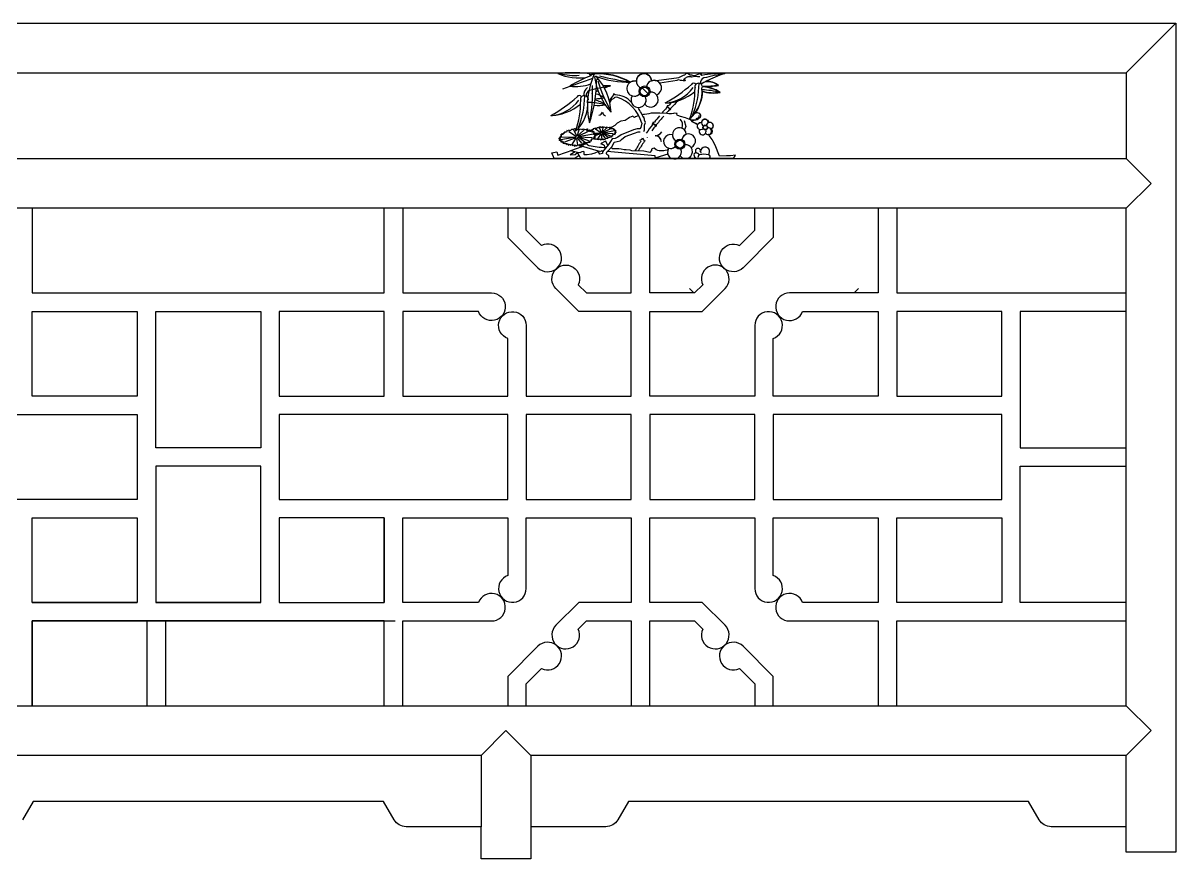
# Model space of a CAD drawing. Header units: metres. Extents: x 3097 to 5197, y 5645 to 6552.
# Drawn here: x 3946 to 5197, y 5645 to 6552 of the extents above; entities that cross this region are included whole.
import ezdxf

# ---------------------------------------------------------------- set-up
doc = ezdxf.new("R2010")
doc.units = ezdxf.units.M
for name, color, linetype in [('3', 3, 'Continuous'), ('4', 4, 'Continuous'), ('7', 7, 'Continuous'), ('DIM', 3, 'Continuous')]:
    doc.layers.add(name, color=color, linetype=linetype)

msp = doc.modelspace()

# ---------------------------------------------------------------- hatches: boundary and pattern name
at = {"layer": '3'}
h = msp.add_hatch(dxfattribs=at)
h.set_pattern_fill('ANSI37', scale=24)
h.paths.add_polyline_path([(4615.69, 6478.09, 1), (4625.13, 6478.09, 1)])
h = msp.add_hatch(dxfattribs=at)
h.set_pattern_fill('ANSI37', scale=11)
h.paths.add_polyline_path([(4684.19, 6438.99, 1), (4688.52, 6438.99, 1)])
h = msp.add_hatch(dxfattribs=at)
h.set_pattern_fill('ANSI37', scale=22)
h.paths.add_polyline_path([(4654.47, 6420.85, 1), (4663.13, 6420.85, 1)])

# ---------------------------------------------------------------- linework, layer by layer
for p, q in [((5197.03, 6552.31), (5143.03, 6498.31)), ((4562.12, 6495.04), (4560.79, 6497.11)), ((4655.75, 6490.11), (4637.15, 6487.12)), ((4530.01, 6431.61), (4531.94, 6431.61)), ((4530.08, 6428.72), (4530.01, 6431.61)), ((4531.94, 6432.95), (4533.94, 6433.17)), ((4531.94, 6431.61), (4531.94, 6432.95)), ((4538.33, 6434.58), (4546.6, 6429.01)), ((4543.38, 6436.66), (4544.27, 6437.85)), ((4543.38, 6436.66), (4546.5, 6429.98)), ((4544.27, 6437.85), (4545.61, 6436.66)), ((4545.61, 6436.66), (4546.28, 6437.85)), ((4546.28, 6437.85), (4547.02, 6436.58)), ((4547.02, 6436.58), (4549.17, 6437.85)), ((4548.95, 6435.92), (4547.09, 6429.11)), ((4554.08, 6435.62), (4547.69, 6429.98)), ((4560.54, 6435.17), (4547.86, 6429.07)), ((4565.15, 6431.76), (4548.44, 6428.68)), ((4549.17, 6437.85), (4549.47, 6436.73)), ((4549.47, 6436.73), (4551.92, 6437.62)), ((4551.92, 6437.62), (4552.37, 6436.66)), ((4552.37, 6436.66), (4554.45, 6437.62)), ((4554.45, 6437.62), (4554.3, 6436.29)), ((4560.74, 6435.1), (4562.22, 6435.1)), ((4562.22, 6436.13), (4563.77, 6436.3)), ((4562.22, 6435.1), (4562.22, 6436.13)), ((4563.54, 6437.04), (4565.08, 6436.93)), ((4563.77, 6436.3), (4563.54, 6437.04)), ((4565.08, 6436.93), (4565.49, 6438.13)), ((4565.17, 6432.78), (4572.95, 6432.62)), ((4565.49, 6438.13), (4567.14, 6437.39)), ((4566.59, 6431.77), (4571.61, 6432.64)), ((4566.9, 6430.08), (4573.13, 6432.39)), ((4567.14, 6437.39), (4567.14, 6438.64)), ((4567.14, 6438.64), (4568.17, 6437.9)), ((4567.14, 6437.39), (4573.51, 6433.09)), ((4568.17, 6437.9), (4569.2, 6439.04)), ((4569.2, 6439.04), (4571.03, 6438.99)), ((4569.78, 6426.47), (4573.58, 6432.27)), ((4571.03, 6438.99), (4571.72, 6439.9)), ((4571.03, 6438.99), (4573.44, 6433.84)), ((4571.72, 6439.9), (4572.75, 6438.99)), ((4572.75, 6438.99), (4573.26, 6439.9)), ((4573.26, 6439.9), (4573.84, 6438.93)), ((4573.84, 6438.93), (4575.5, 6439.9)), ((4574.47, 6426.36), (4573.84, 6431.39)), ((4575.32, 6438.41), (4573.89, 6433.17)), ((4577.84, 6427.73), (4573.99, 6432.27)), ((4579.27, 6438.19), (4574.35, 6433.84)), ((4584.25, 6437.84), (4574.48, 6433.14)), ((4581.1, 6427.96), (4574.87, 6432.64)), ((4583.73, 6429.67), (4574.87, 6432.64)), ((4587.79, 6435.21), (4574.93, 6432.84)), ((4586.54, 6432.07), (4574.93, 6432.79)), ((4575.5, 6439.9), (4575.72, 6439.04)), ((4575.72, 6439.04), (4577.61, 6439.73)), ((4577.61, 6439.73), (4577.96, 6438.99)), ((4577.96, 6438.99), (4579.56, 6439.73)), ((4579.56, 6439.73), (4579.44, 6438.7)), ((4527.33, 6427.09), (4529.11, 6427.83)), ((4529.63, 6425.9), (4527.33, 6427.09)), ((4527.78, 6425.08), (4529.63, 6425.9)), ((4531.05, 6424.04), (4527.78, 6425.08)), ((4528.37, 6428.64), (4530.08, 6428.72)), ((4529.11, 6427.83), (4528.37, 6428.64)), ((4529.56, 6423.23), (4531.05, 6424.04)), ((4532.83, 6423.08), (4529.56, 6423.23)), ((4529.63, 6425.9), (4544.13, 6428.42)), ((4530.08, 6428.72), (4545.87, 6428.39)), ((4531.57, 6421.89), (4532.83, 6423.08)), ((4533.79, 6423.52), (4546.1, 6428.1)), ((4541.74, 6420.41), (4546.68, 6427.94)), ((4547.84, 6420.26), (4547.02, 6426.79)), ((4552.22, 6422.04), (4547.21, 6427.94)), ((4556.45, 6422.34), (4548.36, 6428.42)), ((4559.87, 6424.56), (4548.36, 6428.42)), ((4563.51, 6427.68), (4548.44, 6428.61)), ((4565.48, 6426.52), (4565.26, 6426.41)), ((4565.26, 6426.41), (4565.27, 6426.48)), ((4565.45, 6427.15), (4565.49, 6427.27)), ((4566.63, 6427.04), (4566.26, 6426.88)), ((4566.51, 6426.07), (4566.63, 6427.04)), ((4568.06, 6426.7), (4566.51, 6426.07)), ((4568.06, 6426.01), (4568.06, 6426.7)), ((4569.78, 6426.47), (4568.06, 6426.01)), ((4569.89, 6425.61), (4569.78, 6426.47)), ((4571.03, 6426.3), (4569.89, 6425.61)), ((4571.49, 6425.56), (4571.03, 6426.3)), ((4572.1, 6425.75), (4571.47, 6426.51)), ((4572.58, 6426.19), (4571.95, 6425.1)), ((4573.78, 6425.44), (4572.58, 6426.19)), ((4574.47, 6426.36), (4573.78, 6425.44)), ((4575.5, 6425.67), (4574.47, 6426.36)), ((4576.24, 6426.41), (4575.5, 6425.67)), ((4577.21, 6425.73), (4576.24, 6426.41)), ((4358.03, 5811.31), (4358.03, 5903.31))]:
    msp.add_line(p, q, dxfattribs=at)
for points in [[(4562.12, 6495.04, -0.57), (4565.61, 6496.45), (4566.12, 6497.57, -0.14), (4604.6, 6488.17, -0.15), (4611.52, 6489.36, -0.34), (4617.74, 6497.33, -0.47), (4627.93, 6489.72, -0.16), (4633.32, 6489.82, -0.48)], [(4633.32, 6489.82), (4657.61, 6493.08), (4662.58, 6495.77), (4664.03, 6495.97), (4665.48, 6497.42), (4666.86, 6497.88), (4668.17, 6497.01), (4669.93, 6496.28), (4671.28, 6496.18), (4672.52, 6495.66), (4675.01, 6495.56), (4678.63, 6496.98), (4681.02, 6497.57), (4682.72, 6495.76, -0.07), (4707.53, 6497.57, 0.04), (4686.79, 6488.83, 0.14)], [(4686.79, 6488.83, -0.21), (4700.57, 6484.58, -0.03), (4683.96, 6483.42, -0.13), (4702.39, 6477.02, -0.12), (4682.86, 6478.19, 1.56)], [(4682.89, 6478.18, -0.16), (4675.17, 6454.43, -0.76), (4680.79, 6449.97, -0.21), (4674.1, 6446.84, -0.17), (4670.76, 6447.33), (4672.55, 6445.18), (4678.04, 6442.33, -0.31), (4682.28, 6444.16, -0.41), (4686.04, 6447.92, -0.4), (4689.8, 6444.33, -1), (4692.4, 6437.26, -0.84), (4689.43, 6431.19, -0.79)]]:
    msp.add_lwpolyline(points, format="xyb", dxfattribs=at)
for points in [[(4680.39, 6494.11), (4677.7, 6494.11), (4676.46, 6494.32), (4675.01, 6494.32), (4671.69, 6493.49), (4670.87, 6493.9), (4669.42, 6493.9), (4667.55, 6493.9), (4666.72, 6493.49), (4665.69, 6493.08), (4664.86, 6492.66), (4664.03, 6492.04), (4663.41, 6491.42), (4662.58, 6491.01), (4663.2, 6490.59), (4664.44, 6490.59), (4664.65, 6489.97), (4664.24, 6489.56), (4663.41, 6489.56), (4662.37, 6489.77), (4660.72, 6489.97), (4660.72, 6489.97), (4659.47, 6489.97), (4657.76, 6490.5), (4656.28, 6490.2), (4655.59, 6490.11)], [(4682.42, 6495.55), (4681.02, 6497.57)], [(4682.72, 6495.76), (4681.02, 6497.57)], [(4588.65, 6474.34), (4586.71, 6475.52), (4586.81, 6474.27), (4584.62, 6471.34), (4583.22, 6469.25), (4582.36, 6467.73)], [(4590.42, 6471.91), (4588.11, 6471.54), (4587.3, 6471.16), (4587.1, 6470.54), (4586.33, 6470.08), (4585.09, 6469.3), (4584.36, 6468.46), (4582.75, 6466.06)], [(4647.87, 6458), (4647.84, 6458.65), (4647.4, 6459.08), (4647.11, 6459.45), (4646.89, 6459.88), (4646.6, 6459.96), (4646.24, 6460.39), (4645.95, 6460.61), (4645.44, 6460.83), (4645.15, 6460.9), (4644.79, 6460.9), (4644.5, 6460.97), (4644.06, 6460.9), (4644.06, 6460.68), (4644.13, 6460.54), (4644.35, 6460.39), (4644.42, 6460.25), (4643.99, 6459.98), (4643.99, 6459.98)], [(4646.59, 6462.79), (4645.58, 6462.28), (4645.22, 6462.35), (4645.08, 6462.28), (4645, 6462.06), (4645.37, 6461.77), (4645.66, 6461.48), (4646.02, 6461.12), (4646.6, 6460.46), (4647.11, 6460.1), (4647.84, 6459.3)], [(4647.91, 6458.21), (4647.84, 6457.78), (4647.33, 6457.78), (4646.84, 6457.67)], [(4647.55, 6459.66), (4647.84, 6459.3), (4648.13, 6458.94), (4648.42, 6458.79), (4648.71, 6458.72), (4648.85, 6459.01), (4648.85, 6459.37), (4648.85, 6459.66), (4648.85, 6460.03), (4649.16, 6460.14)], [(4617.6, 6443.6), (4616.44, 6438.98), (4615.29, 6437.53), (4612.4, 6437.53), (4608.35, 6436.38), (4595.04, 6430.89), (4591.28, 6428.58), (4588.39, 6427.13), (4585.21, 6426.56), (4583.48, 6423.67), (4581.16, 6420.49), (4574.8, 6412.69), (4574.8, 6410.67), (4571.91, 6410.09), (4570.75, 6411.82), (4570.17, 6412.4), (4569.59, 6412.4), (4567.28, 6411.53), (4566.41, 6411.25), (4562.94, 6410.09), (4558.32, 6409.22), (4555.42, 6409.22), (4554.84, 6409.51), (4554.84, 6412.4), (4553.98, 6412.98), (4552.53, 6412.4), (4550.22, 6411.53), (4547.61, 6411.82)], [(4614.21, 6451.8), (4613.43, 6451.62), (4610.56, 6450.55), (4609.49, 6449.83), (4608.77, 6450.19), (4607.7, 6451.27), (4604.11, 6449.83), (4602.68, 6448.76), (4599.46, 6446.61), (4594.8, 6445.9), (4590.86, 6443.75), (4587.99, 6441.24), (4584.77, 6439.45), (4582.12, 6438.66)], [(4678.04, 6442.33), (4676.13, 6443.39), (4672.55, 6445.18), (4670.76, 6447.33), (4668.61, 6448.04), (4665.02, 6449.48), (4659.29, 6450.91), (4656.42, 6451.98), (4655.71, 6452.34), (4655.35, 6453.77), (4655.71, 6454.13), (4652.84, 6454.49), (4651.77, 6454.13), (4649.62, 6453.77), (4646.75, 6453.77), (4644.96, 6454.13), (4637.08, 6454.49), (4634.21, 6454.49), (4630.27, 6454.49), (4627.76, 6454.49), (4624.89, 6453.77), (4622.74, 6453.41), (4620.24, 6453.05), (4619.16, 6453.05), (4618.09, 6452.7), (4617.88, 6452.65)], [(4619.34, 6435.08), (4620.2, 6435.51), (4620.2, 6438.4), (4620.49, 6441.58), (4621.36, 6444.47), (4620.49, 6447.07), (4619.92, 6449.95), (4619.08, 6450.4)], [(4632.35, 6439.91), (4632.32, 6440.57), (4631.88, 6441), (4631.59, 6441.37), (4631.37, 6441.8), (4631.08, 6441.87), (4630.72, 6442.31), (4630.43, 6442.53), (4629.92, 6442.74), (4629.63, 6442.82), (4629.26, 6442.82), (4628.97, 6442.89), (4628.54, 6442.82), (4628.54, 6442.6), (4628.61, 6442.45), (4628.83, 6442.31), (4628.9, 6442.16), (4628.9, 6441.8), (4628.71, 6441.67)], [(4631.06, 6444.72), (4630.06, 6444.2), (4629.7, 6444.27), (4629.56, 6444.2), (4629.48, 6443.98), (4629.85, 6443.69), (4630.14, 6443.4), (4630.5, 6443.03), (4631.08, 6442.38), (4631.59, 6442.02), (4632.32, 6441.22)], [(4663.28, 6446.47), (4665.28, 6440.11), (4663.79, 6436.41)], [(4545.61, 6436.66), (4544.27, 6437.85), (4543.38, 6436.66), (4541, 6436.73), (4539.66, 6435.25), (4538.33, 6436.21), (4537.72, 6434.85), (4536.17, 6435.55), (4535.65, 6433.99), (4533.65, 6434.14), (4533.76, 6433.15), (4531.94, 6432.95), (4531.94, 6431.61), (4530.01, 6431.56), (4529.95, 6428.72), (4528.37, 6428.64), (4529.11, 6427.83), (4527.33, 6427.09), (4529.63, 6425.9), (4527.78, 6425.08), (4531.05, 6424.04), (4529.56, 6423.23), (4532.83, 6423.08), (4531.57, 6421.89), (4534.24, 6422.11), (4533.94, 6421.56), (4536.17, 6421.45), (4535.87, 6420.33), (4537.66, 6421.15), (4537.51, 6419.89), (4539.52, 6420.7), (4539.52, 6419.81), (4541.74, 6420.41), (4542.27, 6419.52), (4543.37, 6420.2), (4544.72, 6418.32), (4545.38, 6420.04), (4546.94, 6419.07), (4547.84, 6420.26), (4549.82, 6419.73), (4550.47, 6420.38), (4549.17, 6419.37), (4552.24, 6418.08), (4540.18, 6413.59)], [(4554.3, 6436.29), (4558.09, 6437.25), (4557.57, 6435.55), (4560.84, 6436.29), (4560.54, 6435.17), (4563.81, 6435.25), (4563.07, 6433.99), (4565.22, 6434.36), (4565.15, 6431.76), (4566.85, 6432.21), (4565.92, 6430.67), (4567.3, 6429.83), (4565.37, 6428.72), (4566.41, 6428.2), (4564.33, 6427.31), (4565.89, 6426.79), (4562.4, 6426.2), (4562.4, 6424.19), (4560.61, 6424.19), (4560.84, 6422.93), (4558.76, 6422.93), (4558.76, 6422.34), (4556.45, 6422.34), (4555.92, 6420.87), (4552.59, 6421.15), (4551.39, 6419.45), (4550.32, 6420.52), (4549.17, 6419.37)], [(4554.25, 6436.48), (4558.38, 6437.53), (4557.86, 6435.82), (4561.12, 6436.56), (4560.8, 6435.38), (4564.16, 6435.46), (4563.46, 6434.26), (4565.43, 6434.6), (4565.35, 6432.02), (4567.28, 6432.52), (4566.19, 6430.74), (4567.69, 6429.83), (4565.79, 6428.73), (4566.88, 6428.19), (4564.89, 6427.33), (4566.71, 6426.73), (4562.6, 6426.03), (4562.6, 6423.99), (4560.85, 6423.99), (4561.08, 6422.73), (4558.96, 6422.73), (4558.96, 6422.14), (4556.59, 6422.14), (4556.05, 6420.65), (4552.69, 6420.94), (4551.42, 6419.14), (4550.32, 6420.24), (4549.31, 6419.23)], [(4551.37, 6405.31), (4581.74, 6405.31), (4581.74, 6408.36), (4579.43, 6409.51), (4579.14, 6410.67), (4579.43, 6412.69), (4579.72, 6412.69), (4585.21, 6418.47), (4587.52, 6423.09), (4593.89, 6424.53), (4595.33, 6425.98), (4599.38, 6429.16), (4609.5, 6432.62), (4613.55, 6434.36), (4615.67, 6434.19)], [(4579.44, 6438.7), (4582.36, 6439.44), (4581.96, 6438.13), (4584.48, 6438.7), (4584.25, 6437.84), (4586.77, 6437.9), (4586.19, 6436.93), (4587.85, 6437.21), (4587.79, 6435.21), (4589.11, 6435.56), (4588.39, 6434.38), (4589.45, 6433.73), (4587.97, 6432.87), (4588.77, 6432.47), (4587.17, 6431.79), (4588.37, 6431.39), (4585.68, 6430.93), (4585.68, 6429.39), (4584.31, 6429.39), (4584.48, 6428.41), (4582.88, 6428.41), (4582.88, 6427.96), (4581.1, 6427.96), (4580.69, 6426.83), (4578.13, 6427.04), (4577.2, 6425.73), (4576.38, 6426.56), (4575.5, 6425.67)], [(4632.39, 6440.13), (4632.32, 6439.7), (4631.81, 6439.7), (4631.41, 6439.51)], [(4632.03, 6441.58), (4632.32, 6441.22), (4632.61, 6440.86), (4632.9, 6440.71), (4633.19, 6440.64), (4633.33, 6440.93), (4633.33, 6441.29), (4633.33, 6441.58), (4633.33, 6441.95), (4633.51, 6442.18)], [(4701.59, 6407.76), (4696.91, 6419.77), (4694.4, 6424.42), (4693.69, 6425.85), (4691.54, 6428.72), (4689.75, 6431.58)], [(4575.35, 6413.37), (4573.35, 6413.56), (4573.06, 6412.69), (4549.31, 6419.23)], [(4571.33, 6417.31), (4560.34, 6419.04), (4558.89, 6419.91), (4556.29, 6421.93), (4555.13, 6422.8), (4553.98, 6421.64), (4553.98, 6420.78), (4554.56, 6419.91), (4552.82, 6419.91), (4551.37, 6420.49)], [(4580.75, 6419.99), (4579.43, 6421.64), (4578.27, 6423.96), (4576.54, 6423.38), (4574.22, 6421.93), (4573.06, 6421.36), (4574.51, 6420.78), (4575.38, 6420.49), (4576.54, 6419.91), (4576.82, 6418.18), (4577.69, 6417.02), (4576.25, 6417.02), (4573.64, 6417.31), (4571.33, 6417.31)], [(4544.9, 6405.31), (4522.38, 6405.31), (4519.8, 6411.41), (4525.12, 6412.66), (4526.37, 6408.91), (4542.98, 6414.54)], [(4545.11, 6412.42), (4539.77, 6409.25), (4545.27, 6409.62), (4547.61, 6411.82)], [(4551.37, 6405.31), (4547.61, 6411.82), (4540.18, 6413.59)], [(4549.49, 6408.57), (4544.9, 6405.31)], [(4717.07, 6405.31), (4551.37, 6405.31)], [(4645.64, 6410.09), (4632.64, 6406.05), (4632.06, 6406.62), (4631.77, 6408.07), (4579.95, 6412.94)], [(4645.77, 6414.91), (4644.79, 6414.42), (4642.76, 6414.13), (4641.32, 6413.56), (4638.71, 6413.56), (4637.56, 6413.56), (4636.4, 6413.56), (4634.66, 6413.84), (4632.93, 6414.71), (4630.9, 6416.44), (4629.46, 6416.16), (4628.01, 6415.29), (4628.01, 6414.42), (4628.01, 6413.84), (4625.99, 6411.82), (4621.36, 6412.98), (4619.63, 6413.27), (4606.61, 6413.56), (4604.88, 6414.42), (4600.54, 6414.71), (4598.23, 6414.71), (4595.04, 6415.29), (4592.44, 6415.87), (4590.42, 6415.87), (4585.79, 6415.87), (4583.88, 6417.06)], [(4717.07, 6405.31), (4718.7, 6408.16), (4719.03, 6408.89), (4713.85, 6408.15), (4711.39, 6408.09), (4709.25, 6408.09), (4701.59, 6407.76)]]:
    msp.add_lwpolyline(points, dxfattribs=at)
for centre, radius in [((4620.41, 6478.09), 5.92), ((4620.41, 6478.09), 4.72), ((4686.35, 6438.99), 2.71), ((4686.35, 6438.99), 2.16), ((4658.8, 6420.85), 5.43), ((4658.8, 6420.85), 4.33)]:
    msp.add_circle(centre, radius, dxfattribs=at)
for centre, radius, start, end in [((4542.26, 6323.8), 174.52, 84.72, 95.28), ((4548.87, 6547.96), 55.25, 245.79, 279.84), ((4544.07, 6552.52), 57.11, 254.18, 275.56), ((4598.69, 6392.91), 108.42, 109.71, 123.08), ((4559.02, 6494.51), 3.14, 8.55, 103.01), ((4641.23, 6462.76), 82.79, 155.13, 193.18), ((4564.29, 6494.73), 2.17, 52.44, 173.39), ((4568.9, 6423.92), 73.71, 60.65, 92.16), ((4567.49, 6492.43), 1.98, 298.44, 133.68), ((4637.86, 6503.95), 72.45, 188, 222.03), ((4604.6, 6602.1), 113.93, 251.34, 270.22), ((4524.15, 6453.45), 59.94, 1.9, 42.77), ((4710.87, 7094.81), 615.88, 256.94, 260.06), ((4619.73, 6489.36), 8.21, 2.49, 243.04), ((4686.59, 6487.41), 5.67, 110.07, 189.49), ((4746.19, 6376.87), 126.74, 107.76, 120.53), ((4805.36, 5977.97), 528.73, 100.66, 103.2), ((-28712.66, 100359.8), 99591.26, 289.5, 289.52), ((4545.26, 6533.57), 50.15, 263.43, 289.32), ((4563.64, 6474.37), 9.27, 122.45, 186.38), ((4681.3, 5964.4), 528.73, 100.66, 103.2), ((4420.96, 6491.24), 147.48, 341.27, 359.78), ((4373.94, 6478.77), 190.14, 349.89, 1.75), ((4727.46, 6538.56), 165.2, 197.28, 209.73), ((4577.72, 6392.04), 92.14, 86.42, 91.31), ((4606.57, 6409.72), 77.79, 107.27, 112.32), ((4609.33, 6481.17), 8.21, 74.49, 315.12), ((4619.73, 6489.36), 8.21, 181.95, 227.96), ((4630.73, 6482), 8.21, 290.49, 169.04), ((4630.73, 6482), 8.21, 109.95, 161.85), ((4569.84, 6598.1), 151.31, 298.83, 312.07), ((4640.5, 6505.88), 40.4, 273.26, 324.13), ((4643.87, 6478), 39.01, 311.3, 5.23), ((4580.63, 6480.61), 94.55, 340.27, 0.94), ((4673.64, 6484.33), 2.81, 33.32, 148.75), ((4581.77, 6489.15), 97.96, 338.05, 358.56), ((4678.49, 6483.37), 3.54, 69.96, 199.98), ((4679.81, 6483.3), 3.4, 329.17, 91.82), ((4682.13, 6629.44), 146.03, 270.42, 277.26), ((4682.45, 6448.54), 34.77, 55.02, 88.76), ((4688.77, 6470.8), 18.14, 49.44, 96.28), ((4445.78, 6584.54), 151.31, 298.83, 312.07), ((4516.44, 6492.32), 40.4, 273.26, 324.13), ((4456.57, 6467.05), 94.55, 340.27, 0.94), ((4519.82, 6464.43), 39.01, 311.3, 5.23), ((4549.58, 6470.76), 2.81, 33.32, 148.75), ((4457.71, 6475.59), 97.96, 338.05, 358.56), ((4554.43, 6469.81), 3.54, 69.96, 199.98), ((4555.75, 6469.73), 3.4, 329.17, 91.82), ((4562.53, 6473.85), 5.67, 110.07, 189.49), ((4622.13, 6363.31), 126.74, 119.81, 120.53), ((4555.75, 6469.73), 3.4, 329.17, 30.49), ((4558.07, 6615.87), 146.03, 270.42, 270.72), ((4558.07, 6615.87), 146.03, 270.42, 270.72), ((4622.13, 6363.31), 126.74, 117.27, 117.95), ((4564.72, 6457.23), 18.14, 92.09, 96.28), ((4558.4, 6434.97), 34.77, 55.02, 76.16), ((4558.07, 6615.87), 146.03, 273.47, 277.26), ((4558.07, 6615.87), 146.03, 273.47, 273.84), ((4564.72, 6457.23), 18.14, 49.44, 80.99), ((4622.13, 6363.31), 126.74, 114.32, 115.37), ((4588.65, 6451.62), 22.72, 39.77, 90), ((4576.6, 6431.44), 42.76, 16.52, 71.15), ((4613.9, 6468.75), 8.21, 146.49, 25.12), ((4609.33, 6481.17), 8.21, 270, 315.12), ((4627.13, 6469.26), 8.21, 218.49, 95.81), ((4613.9, 6468.75), 8.21, 338.85, 25.12), ((4627.13, 6469.26), 8.21, 45.97, 95.81), ((4641.26, 6517.52), 52, 271.7, 310.38), ((4641.26, 6517.52), 52, 271.7, 287.46), ((4847.28, 6271.73), 273.4, 134.15, 136.53), ((4679.39, 6385.16), 94.7, 75.94, 87.91), ((4695.04, 6518.01), 41.64, 253, 280.17), ((4517.2, 6503.95), 52, 271.7, 310.38), ((4518.24, 6464.63), 40.57, 351.94, 2.27), ((4555.33, 6371.6), 94.7, 75.94, 87.91), ((4570.98, 6504.44), 41.64, 253, 253.03), ((4570.98, 6504.44), 41.64, 262.76, 280.17), ((4570.41, 6456.93), 4.5, 276.94, 344.06), ((4580.04, 6456.64), 5.38, 190.13, 248.68), ((4580.04, 6456.64), 5.38, 195.83, 234.6), ((4465.45, 6369.77), 173.51, 26.81, 31.55), ((4838.46, 6282.16), 263.51, 137.44, 139.18), ((4847.28, 6271.73), 273.4, 137.15, 138.14), ((4838.46, 6282.16), 263.51, 137.07, 137.29), ((4853.98, 6300.24), 263.51, 142.26, 142.43), ((4838.46, 6282.16), 263.51, 135.69, 136.73), ((4847.28, 6271.73), 273.4, 136.77, 136.86), ((4862.81, 6289.82), 273.4, 141.76, 141.85), ((4649.34, 6473.83), 32.3, 308.89, 332.54), ((4517.2, 6503.95), 52, 271.7, 287.46), ((4570.41, 6456.93), 4.5, 276.94, 310.5), ((4838.46, 6282.16), 263.51, 142.26, 142.43), ((4838.46, 6282.16), 263.51, 140.03, 141.91), ((4847.28, 6271.73), 273.4, 138.91, 141.43), ((4652.55, 6441.65), 9.13, 339.02, 45.39), ((4673.8, 6460.46), 13.48, 256.93, 286.61), ((4678.95, 6447.97), 7.36, 102.38, 148.56), ((4676.67, 6451.41), 2.59, 261.15, 314.97), ((4681.27, 6440.41), 3.76, 74.49, 315.12), ((4677.05, 6448.99), 1.57, 292.71, 22.04), ((4677.97, 6451.22), 1.73, 288.04, 19.72), ((4686.04, 6444.16), 3.76, 2.49, 243.04), ((4691.08, 6440.79), 3.76, 290.49, 169.04), ((4838.46, 6282.16), 263.51, 142.68, 145.15), ((4847.28, 6271.73), 273.4, 142.15, 143.22), ((4630.9, 6439.98), 10.21, 274.88, 325.78), ((4630.8, 6440.12), 10.37, 276.94, 313.58), ((4847.28, 6271.73), 273.4, 141.76, 141.85), ((4648.64, 6423.68), 7.53, 74.49, 315.12), ((4658.17, 6431.19), 7.53, 2.49, 243.04), ((4658.17, 6431.19), 7.53, 181.95, 227.96), ((4668.25, 6424.44), 7.53, 290.49, 169.04), ((4668.25, 6424.44), 7.53, 109.95, 161.85), ((4683.37, 6434.72), 3.76, 146.49, 25.12), ((4689.43, 6434.95), 3.76, 218.49, 95.81), ((4838.46, 6282.16), 263.51, 147.43, 150.11), ((4847.28, 6271.73), 273.4, 146.22, 148.79), ((4614.69, 6428.82), 3.75, 276.94, 344.06), ((4614.69, 6428.82), 3.75, 276.94, 310.5), ((4622.71, 6428.58), 4.49, 190.13, 248.68), ((4622.71, 6428.58), 4.49, 195.83, 234.6), ((4847.28, 6271.73), 273.4, 145.02, 145.09), ((4632.05, 6423.16), 6.66, 0.95, 92.44), ((4632.05, 6423.16), 6.66, 19.95, 76.01), ((4648.64, 6423.68), 7.53, 270, 315.12), ((4664.95, 6412.77), 7.53, 218.49, 95.81), ((4664.95, 6412.77), 7.53, 45.97, 95.81), ((4686.1, 6412.69), 4.94, 315.67, 197.88), ((4652.83, 6412.3), 7.53, 146.49, 25.12), ((4652.83, 6412.3), 7.53, 338.85, 25.12), ((4677.1, 6408.97), 3.13, 153.43, 241.22), ((4676.61, 6408.1), 3.23, 33.43, 135.52), ((4678.28, 6413.63), 2.69, 346.47, 239.43), ((4681.09, 6406.64), 2.78, 110.77, 208.61), ((4684.87, 6393.12), 16.8, 73.54, 106.46), ((4689.41, 6406.99), 2.26, 311.93, 84.49)]:
    msp.add_arc(centre, radius, start, end, dxfattribs=at)
at = {"layer": '4'}
msp.add_lwpolyline([(3097.03, 6552.31), (5197.03, 6552.31), (5197.03, 5652.31), (5143.03, 5652.31), (5143.03, 5680.02), (5061.69, 5680.02, -0.27), (5048.7, 5687.52), (5037.15, 5707.52), (4602.91, 5707.52), (4591.36, 5687.52, -0.27), (4578.37, 5680.02), (4497.03, 5680.02), (4497.03, 5645.02), (4443.03, 5645.02), (4443.03, 5680.02), (4361.69, 5680.02, -0.27), (4348.7, 5687.52), (4337.15, 5707.52), (3956.91, 5707.52), (3945.36, 5687.52, -0.27)], format="xyb", dxfattribs=at)
at = {"layer": '7'}
for p, q in [((5143.03, 5811.31), (5143.03, 6351.31)), ((4443.03, 5757.31), (4443.03, 5680.02)), ((4497.03, 5757.31), (4497.03, 5680.02)), ((5143.03, 5680.02), (5143.03, 5757.31))]:
    msp.add_line(p, q, dxfattribs=at)
msp.add_lwpolyline([(3151.03, 6405.31), (3151.03, 6498.31), (5143.03, 6498.31), (5143.03, 6405.31)], dxfattribs=at)
for points in [[(5143.03, 6405.31), (5170.03, 6378.31), (5143.03, 6351.31), (3151.03, 6351.31), (3124.03, 6378.31), (3151.03, 6405.31)], [(4443.03, 5757.31), (3851.03, 5757.31), (3824.03, 5784.31), (3797.03, 5757.31), (3151.03, 5757.31), (3124.03, 5784.31), (3151.03, 5811.31), (5143.03, 5811.31), (5170.03, 5784.31), (5143.03, 5757.31), (4497.03, 5757.31), (4470.03, 5784.31)]]:
    msp.add_lwpolyline(points, close=True, dxfattribs=at)
at = {"layer": 'DIM'}
for p, q in [((4524.3, 6264.04), (4529.03, 6259.31)), ((4669.11, 6264.04), (4673.83, 6259.31)), ((4707.75, 6264.04), (4703.03, 6259.31)), ((4852.56, 6264.04), (4847.83, 6259.31)), ((4070.03, 6239.31), (4070.03, 6147.31)), ((3956.03, 5923.31), (3956.03, 6015.31)), ((3956.03, 5923.31), (4070.03, 5923.31)), ((4204.03, 5923.31), (4090.03, 5923.31)), ((3956.03, 5903.31), (4205.03, 5903.31)), ((3956.03, 5811.31), (3956.03, 5903.31)), ((4080.83, 5811.31), (4080.83, 5903.31)), ((4100.83, 5903.31), (4349.83, 5903.31)), ((4100.83, 5811.31), (4100.83, 5903.31)), ((4338.03, 5811.31), (4338.03, 5903.31))]:
    msp.add_line(p, q, dxfattribs=at)
for points in [[(3956.03, 6351.31), (3956.03, 6259.31), (4338.03, 6259.31), (4338.03, 6351.31)], [(4894.03, 6351.31), (4894.03, 6259.31), (5143.03, 6259.31)], [(5143.03, 6239.31), (5028.03, 6239.31), (5028.03, 6091.31), (5143.03, 6091.31)], [(5143.03, 5923.31), (5028.03, 5923.31), (5028.03, 6071.31), (5143.03, 6071.31)], [(4338.03, 6015.31), (4338.03, 5923.31), (4338.03, 6015.31), (4224.03, 6015.31), (4224.03, 5923.31), (4338.03, 5923.31)], [(4338.03, 5811.31), (4338.03, 5903.31), (3956.03, 5903.31), (3956.03, 5811.31)], [(4894.03, 5811.31), (4894.03, 5903.31), (5143.03, 5903.31)]]:
    msp.add_lwpolyline(points, dxfattribs=at)
for points in [[(4358.03, 6351.31), (4358.03, 6259.31), (4454.34, 6259.31, -1.93), (4440.2, 6239.31), (4358.03, 6239.31), (4358.03, 6147.31), (4472.03, 6147.31), (4472.03, 6209.93, -1.93), (4492.03, 6224.07), (4492.03, 6147.31), (4606.03, 6147.31), (4606.03, 6239.31), (4549.03, 6239.31), (4524.3, 6264.04, -1.93), (4548.45, 6268.18), (4557.31, 6259.31), (4606.03, 6259.31), (4606.03, 6351.31)], [(4472.03, 6351.31), (4472.03, 6319.55), (4504.78, 6286.79, 1.95), (4508.71, 6310.83), (4492.03, 6327.52), (4492.03, 6351.31)], [(4874.03, 6351.31), (4874.03, 6259.31), (4777.72, 6259.31, 1.93), (4791.86, 6239.31), (4874.03, 6239.31), (4874.03, 6147.31), (4760.03, 6147.31), (4760.03, 6209.93, 1.93), (4740.03, 6224.07), (4740.03, 6147.31), (4626.03, 6147.31), (4626.03, 6239.31), (4683.03, 6239.31), (4707.75, 6264.04, 1.93), (4683.61, 6268.18), (4674.74, 6259.31), (4626.03, 6259.31), (4626.03, 6351.31)], [(4760.03, 6351.31), (4760.03, 6319.55), (4727.28, 6286.79, -1.95), (4723.34, 6310.83), (4740.03, 6327.52), (4740.03, 6351.31)], [(4358.03, 5811.31), (4358.03, 5903.31), (4454.34, 5903.31, 1.93), (4440.2, 5923.31), (4358.03, 5923.31), (4358.03, 6015.31), (4472.03, 6015.31), (4472.03, 5952.69, 1.93), (4492.03, 5938.55), (4492.03, 6015.31), (4606.03, 6015.31), (4606.03, 5923.31), (4549.03, 5923.31), (4524.3, 5898.59), (4524.3, 5898.59, 1.93), (4548.45, 5894.45), (4557.31, 5903.31), (4606.03, 5903.31), (4606.03, 5811.31)], [(4626.03, 5811.31), (4626.03, 5903.31), (4674.74, 5903.31), (4683.61, 5894.45, 1.93), (4707.75, 5898.59), (4707.75, 5898.59), (4683.03, 5923.31), (4626.03, 5923.31), (4626.03, 6015.31), (4740.03, 6015.31), (4740.03, 5938.55, 1.93), (4760.03, 5952.69), (4760.03, 6015.31), (4874.03, 6015.31), (4874.03, 5923.31), (4791.86, 5923.31, 1.93), (4777.72, 5903.31), (4874.03, 5903.31), (4874.03, 5811.31)], [(4492.03, 5811.31), (4492.03, 5835.11), (4508.71, 5851.79, 1.95), (4504.78, 5875.83), (4472.03, 5843.08), (4472.03, 5811.31)], [(4760.03, 5811.31), (4760.03, 5843.08), (4727.28, 5875.83, 1.95), (4723.34, 5851.79), (4740.03, 5835.11), (4740.03, 5811.31)]]:
    msp.add_lwpolyline(points, format="xyb", dxfattribs=at)
for points in [[(3956.03, 6239.31), (4070.03, 6239.31), (4070.03, 6147.31), (3956.03, 6147.31)], [(4090.03, 6096.31), (4090.03, 6239.31), (4204.03, 6239.31), (4204.03, 6091.31), (4090.03, 6091.31)], [(4338.03, 6147.31), (4338.03, 6239.31), (4224.03, 6239.31), (4224.03, 6147.31)], [(5008.03, 6147.31), (5008.03, 6239.31), (4894.03, 6239.31), (4894.03, 6147.31)], [(4070.03, 6127.31), (4070.03, 6035.31), (3822.03, 6035.31), (3822.03, 6127.31)], [(4224.03, 6127.31), (4224.03, 6035.31), (4472.03, 6035.31), (4472.03, 6127.31)], [(4492.03, 6127.31), (4492.03, 6035.31), (4606.03, 6035.31), (4606.03, 6127.31)], [(4626.03, 6127.31), (4626.03, 6035.31), (4740.03, 6035.31), (4740.03, 6127.31)], [(4760.03, 6127.31), (4760.03, 6035.31), (5008.03, 6035.31), (5008.03, 6127.31)], [(4090.03, 6066.31), (4090.03, 5923.31), (4204.03, 5923.31), (4204.03, 6071.31), (4090.03, 6071.31)], [(3956.03, 5923.31), (3956.03, 6015.31), (4070.03, 6015.31), (4070.03, 5923.31)], [(4894.03, 6015.31), (5008.03, 6015.31), (5008.03, 5923.31), (4894.03, 5923.31)]]:
    msp.add_lwpolyline(points, close=True, dxfattribs=at)

doc.saveas('drawing.dxf')
